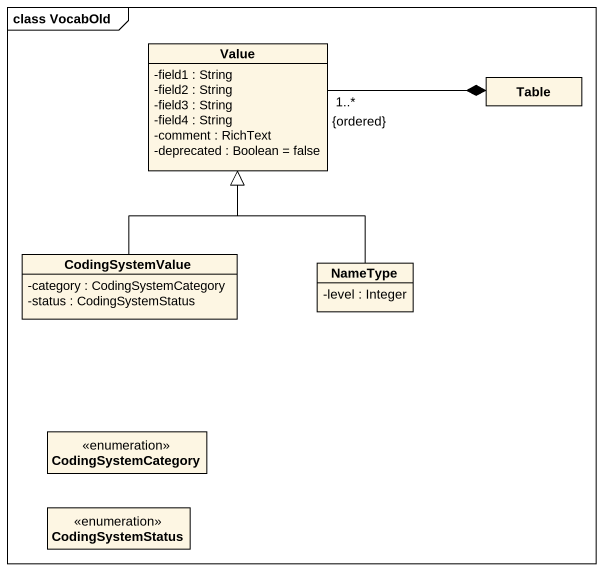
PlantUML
@startuml
mainframe class VocabOld
hide circle
hide empty members
skinparam classAttributeIconSize 0
class Value {
  -field1 : String
  -field2 : String
  -field3 : String
  -field4 : String
  -comment : RichText
  -deprecated : Boolean = false
}
class Table
class CodingSystemValue {
  -category : CodingSystemCategory
  -status : CodingSystemStatus
}
class NameType {
  -level : Integer
}
enum CodingSystemCategory
enum CodingSystemStatus
Table *-left- "1..*\n{ordered}" Value
CodingSystemValue -up-|> Value
NameType -up-|> Value
@enduml
